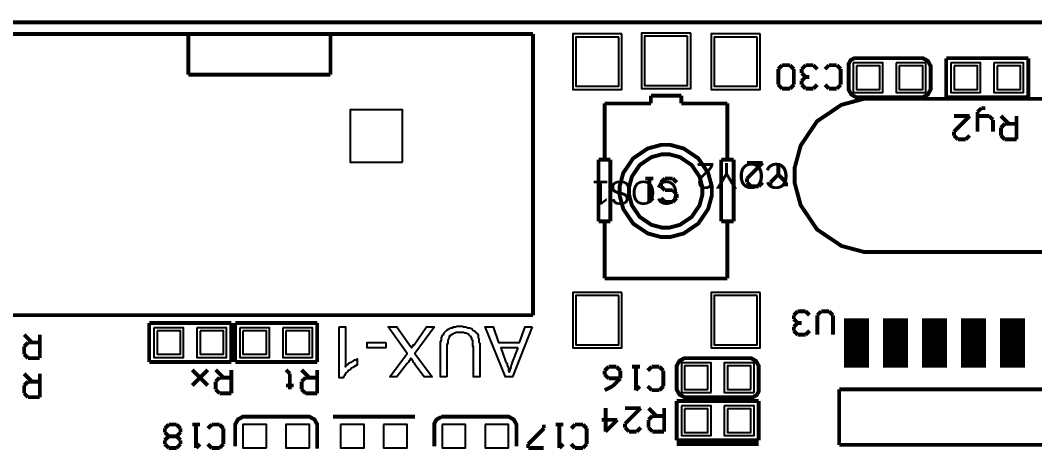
# Model space of a CAD drawing. Extents: x -110 to 1, y -84 to 0.
# Drawn here: x -76.21 to -43.24, y -13.84 to 0.15 of the extents above; entities that cross this region are included whole.
import ezdxf

# ---------------------------------------------------------------- set-up
doc = ezdxf.new("R2010")
doc.units = 0
doc.header["$MEASUREMENT"] = 0

msp = doc.modelspace()

# ---------------------------------------------------------------- linework, layer by layer
at = {"color": 0}
for points, const_width in [([(-0.702, 0.088), (-108.213, 0.088)], 0.127), ([(-73.518, -0.293), (-77.328, -0.293)], 0.127), ([(-63.359, -0.293), (-73.518, -0.293)], 0.127), ([(-70.75, -0.293), (-70.75, -1.613)], 0.127), ([(-66.128, -0.293), (-66.128, -1.613)], 0.127), ([(-59.549, -0.293), (-63.359, -0.293)], 0.127), ([(-59.549, -0.293), (-59.549, -2.324)], 0.127), ([(-51.574, -1.435), (-51.448, -1.308)], 0.127), ([(-51.448, -1.308), (-51.194, -1.308)], 0.127), ([(-51.194, -1.308), (-51.067, -1.435)], 0.127), ([(-50.812, -1.435), (-50.685, -1.308)], 0.127), ([(-50.685, -1.308), (-50.431, -1.308)], 0.127), ([(-50.431, -1.308), (-50.304, -1.435)], 0.127), ([(-49.924, -1.308), (-50.051, -1.435)], 0.127), ([(-49.67, -1.308), (-49.924, -1.308)], 0.127), ([(-49.543, -1.435), (-49.67, -1.308)], 0.127), ([(-49.288, -1.308), (-49.288, -1.268), (-49.221, -1.147), (-49.1, -1.08), (-49.06, -1.08)], 0.127), ([(-49.288, -1.308), (-49.288, -2.045)], 0.127), ([(-46.927, -1.08), (-49.06, -1.08)], 0.127), ([(-46.927, -1.08), (-46.873, -1.08), (-46.711, -1.169), (-46.622, -1.331), (-46.622, -1.385), (-46.622, -1.385), (-46.622, -1.385), (-46.622, -1.385)], 0.127), ([(-46.114, -1.08), (-46.114, -2.349)], 0.127), ([(-43.447, -1.08), (-46.114, -1.08)], 0.127), ([(-43.447, -1.08), (-43.447, -2.349)], 0.127), ([(-66.128, -1.613), (-70.75, -1.613)], 0.127), ([(-51.574, -1.943), (-51.574, -1.435)], 0.127), ([(-51.067, -1.435), (-51.067, -1.943)], 0.127), ([(-50.812, -1.562), (-50.812, -1.435)], 0.127), ([(-50.685, -1.689), (-50.812, -1.562)], 0.127), ([(-50.812, -1.816), (-50.685, -1.689)], 0.127), ([(-50.685, -1.689), (-50.558, -1.689)], 0.127), ([(-50.558, -1.689), (-50.685, -1.689)], 0.127), ([(-49.543, -1.943), (-49.543, -1.435)], 0.127), ([(-46.622, -1.385), (-46.622, -2.045)], 0.127), ([(-51.448, -2.07), (-51.574, -1.943)], 0.127), ([(-51.067, -1.943), (-51.194, -2.07)], 0.127), ([(-50.812, -1.943), (-50.812, -1.816)], 0.127), ([(-50.685, -2.07), (-50.812, -1.943)], 0.127), ([(-50.304, -1.943), (-50.431, -2.07)], 0.127), ([(-50.051, -1.943), (-49.924, -2.07)], 0.127), ([(-49.67, -2.07), (-49.543, -1.943)], 0.127), ([(-59.549, -2.324), (-59.549, -7.4)], 0.127), ([(-55.714, -2.298), (-55.714, -2.552)], 0.127), ([(-54.723, -2.298), (-55.714, -2.298)], 0.127), ([(-54.723, -2.298), (-54.723, -2.552)], 0.127), ([(-51.194, -2.07), (-51.448, -2.07)], 0.127), ([(-50.431, -2.07), (-50.685, -2.07)], 0.127), ([(-49.924, -2.07), (-49.67, -2.07)], 0.127), ([(-48.984, -2.349), (-49.037, -2.349), (-49.199, -2.26), (-49.288, -2.098), (-49.288, -2.045)], 0.127), ([(-46.927, -2.349), (-48.984, -2.349)], 0.127), ([(-46.622, -2.045), (-46.622, -2.098), (-46.711, -2.26), (-46.873, -2.349), (-46.927, -2.349)], 0.127), ([(-43.447, -2.349), (-46.114, -2.349)], 0.127), ([(-57.212, -2.552), (-57.212, -4.38)], 0.127), ([(-55.714, -2.552), (-57.212, -2.552)], 0.127), ([(-53.225, -2.552), (-54.723, -2.552)], 0.127), ([(-53.225, -2.552), (-53.225, -4.38)], 0.127), ([(-48.552, -7.375), (-48.794, -7.375), (-49.52, -7.18), (-50.312, -6.647), (-50.845, -5.856), (-51.041, -5.13), (-51.041, -4.887), (-51.041, -4.646), (-50.845, -3.92), (-50.312, -3.129), (-49.52, -2.596), (-48.794, -2.4), (-48.552, -2.4)], 0.127), ([(-41.06, -2.4), (-48.552, -2.4)], 0.127), ([(-45.859, -2.958), (-45.352, -2.958)], 0.127), ([(-45.352, -2.958), (-45.859, -3.466)], 0.127), ([(-45.098, -2.831), (-44.971, -2.705)], 0.127), ([(-45.098, -2.958), (-45.098, -2.831)], 0.127), ([(-44.717, -2.958), (-45.098, -2.958)], 0.127), ([(-45.098, -2.958), (-45.098, -3.466)], 0.127), ([(-44.971, -2.705), (-44.844, -2.705)], 0.127), ([(-44.59, -3.085), (-44.717, -2.958)], 0.127), ([(-44.082, -3.212), (-44.336, -2.958)], 0.127), ([(-43.828, -2.958), (-43.828, -3.72)], 0.127), ([(-44.59, -3.466), (-44.59, -3.085)], 0.127), ([(-44.336, -3.339), (-44.209, -3.212)], 0.127), ([(-44.336, -3.593), (-44.336, -3.339)], 0.127), ([(-44.209, -3.212), (-43.828, -3.212)], 0.127), ([(-45.859, -3.466), (-45.859, -3.593)], 0.127), ([(-45.859, -3.593), (-45.733, -3.72)], 0.127), ([(-45.479, -3.72), (-45.352, -3.593)], 0.127), ([(-44.209, -3.72), (-44.336, -3.593)], 0.127), ([(-45.733, -3.72), (-45.479, -3.72)], 0.127), ([(-43.828, -3.72), (-44.209, -3.72)], 0.127), ([(-57.212, -4.38), (-57.416, -4.38)], 0.127), ([(-57.416, -4.38), (-57.416, -6.385)], 0.127), ([(-57.035, -4.38), (-57.212, -4.38)], 0.127), ([(-57.035, -4.38), (-57.035, -6.385)], 0.127), ([(-53.225, -4.38), (-53.428, -4.38)], 0.127), ([(-53.428, -4.38), (-53.428, -6.385)], 0.127), ([(-53.022, -4.38), (-53.225, -4.38)], 0.127), ([(-53.022, -4.38), (-53.022, -6.385)], 0.127), ([(-52.59, -4.481), (-52.082, -4.481)], 0.127), ([(-52.082, -4.481), (-52.59, -4.989)], 0.127), ([(-51.574, -4.862), (-51.574, -4.481)], 0.127), ([(-55.638, -4.989), (-55.892, -4.989)], 0.127), ([(-55.892, -4.989), (-55.765, -4.989)], 0.127), ([(-55.765, -4.989), (-55.765, -5.75)], 0.127), ([(-55.384, -5.116), (-55.257, -4.989)], 0.127), ([(-55.257, -4.989), (-55.003, -4.989)], 0.127), ([(-55.003, -4.989), (-54.876, -5.116)], 0.127), ([(-52.59, -4.989), (-52.59, -5.116)], 0.127), ([(-51.574, -4.862), (-51.828, -5.116)], 0.127), ([(-51.321, -5.116), (-51.574, -4.862)], 0.127), ([(-55.384, -5.242), (-55.384, -5.116)], 0.127), ([(-55.257, -5.369), (-55.384, -5.242)], 0.127), ([(-52.59, -5.116), (-52.463, -5.242)], 0.127), ([(-52.463, -5.242), (-52.209, -5.242)], 0.127), ([(-52.209, -5.242), (-52.082, -5.116)], 0.127), ([(-51.828, -5.116), (-51.828, -5.242)], 0.127), ([(-51.321, -5.242), (-51.321, -5.116)], 0.127), ([(-55.765, -5.75), (-55.638, -5.623)], 0.127), ([(-55.384, -5.623), (-55.257, -5.75)], 0.127), ([(-55.003, -5.369), (-55.257, -5.369)], 0.127), ([(-54.876, -5.496), (-55.003, -5.369)], 0.127), ([(-55.003, -5.75), (-54.876, -5.623)], 0.127), ([(-54.876, -5.623), (-54.876, -5.496)], 0.127), ([(-55.257, -5.75), (-55.003, -5.75)], 0.127), ([(-57.212, -6.385), (-57.416, -6.385)], 0.127), ([(-57.035, -6.385), (-57.212, -6.385)], 0.127), ([(-57.212, -6.385), (-57.212, -8.238)], 0.127), ([(-53.225, -6.385), (-53.428, -6.385)], 0.127), ([(-53.022, -6.385), (-53.225, -6.385)], 0.127), ([(-53.225, -6.385), (-53.225, -8.238)], 0.127), ([(-59.549, -7.4), (-59.549, -9.431)], 0.127), ([(-41.06, -7.375), (-48.552, -7.375)], 0.127), ([(-53.225, -8.238), (-57.212, -8.238)], 0.127), ([(-49.034, -9.532), (-49.034, -11.132)], 0.813), ([(-49.034, -9.532), (-49.034, -11.132)], 0.61), ([(-47.765, -9.532), (-47.765, -11.132)], 0.813), ([(-47.765, -9.532), (-47.765, -11.132)], 0.61), ([(-46.495, -9.532), (-46.495, -11.132)], 0.813), ([(-46.495, -9.532), (-46.495, -11.132)], 0.61), ([(-45.225, -9.532), (-45.225, -11.132)], 0.813), ([(-45.225, -9.532), (-45.225, -11.132)], 0.61), ([(-43.955, -9.532), (-43.955, -11.132)], 0.813), ([(-43.955, -9.532), (-43.955, -11.132)], 0.61), ([(-73.518, -9.431), (-77.328, -9.431)], 0.127), ([(-63.359, -9.431), (-73.518, -9.431)], 0.127), ([(-59.549, -9.431), (-63.359, -9.431)], 0.127), ([(-51.067, -9.431), (-50.939, -9.304)], 0.127), ([(-51.067, -9.558), (-51.067, -9.431)], 0.127), ([(-50.939, -9.685), (-51.067, -9.558)], 0.127), ([(-50.939, -9.304), (-50.685, -9.304)], 0.127), ([(-50.685, -9.304), (-50.558, -9.431)], 0.127), ([(-50.177, -9.304), (-50.304, -9.431)], 0.127), ([(-50.304, -9.431), (-50.304, -10.065)], 0.127), ([(-49.924, -9.304), (-50.177, -9.304)], 0.127), ([(-49.797, -9.431), (-49.924, -9.304)], 0.127), ([(-49.797, -10.065), (-49.797, -9.431)], 0.127), ([(-72.02, -9.685), (-72.02, -10.954)], 0.127), ([(-69.353, -9.685), (-72.02, -9.685)], 0.127), ([(-69.353, -9.685), (-69.353, -10.954)], 0.127), ([(-69.226, -9.685), (-69.226, -10.954)], 0.127), ([(-66.56, -9.685), (-69.226, -9.685)], 0.127), ([(-66.56, -9.685), (-66.56, -10.954)], 0.127), ([(-51.067, -9.812), (-50.939, -9.685)], 0.127), ([(-51.067, -9.939), (-51.067, -9.812)], 0.127), ([(-50.939, -10.065), (-51.067, -9.939)], 0.127), ([(-50.939, -9.685), (-50.812, -9.685)], 0.127), ([(-50.812, -9.685), (-50.939, -9.685)], 0.127), ([(-50.558, -9.939), (-50.685, -10.065)], 0.127), ([(-75.83, -10.319), (-76.084, -10.065)], 0.127), ([(-75.576, -10.065), (-75.576, -10.827)], 0.127), ([(-50.685, -10.065), (-50.939, -10.065)], 0.127), ([(-76.084, -10.446), (-75.957, -10.319)], 0.127), ([(-76.084, -10.7), (-76.084, -10.446)], 0.127), ([(-75.957, -10.319), (-75.576, -10.319)], 0.127), ([(-75.957, -10.827), (-76.084, -10.7)], 0.127), ([(-75.576, -10.827), (-75.957, -10.827)], 0.127), ([(-54.876, -11.132), (-54.876, -11.078), (-54.787, -10.916), (-54.625, -10.827), (-54.571, -10.827)], 0.127), ([(-52.514, -10.827), (-54.571, -10.827)], 0.127), ([(-52.514, -10.827), (-52.46, -10.827), (-52.299, -10.916), (-52.209, -11.078), (-52.209, -11.132), (-52.209, -11.132), (-52.209, -11.132), (-52.209, -11.132)], 0.127), ([(-69.353, -10.954), (-72.02, -10.954)], 0.127), ([(-70.115, -11.716), (-70.623, -11.208)], 0.127), ([(-70.623, -11.208), (-70.369, -11.462)], 0.127), ([(-70.623, -11.716), (-70.115, -11.208)], 0.127), ([(-69.607, -11.462), (-69.861, -11.208)], 0.127), ([(-69.353, -11.208), (-69.353, -11.97)], 0.127), ([(-66.56, -10.954), (-69.226, -10.954)], 0.127), ([(-67.448, -11.335), (-67.575, -11.208)], 0.127), ([(-66.813, -11.462), (-67.067, -11.208)], 0.127), ([(-66.56, -11.208), (-66.56, -11.97)], 0.127), ([(-57.086, -11.106), (-57.212, -11.233)], 0.127), ([(-57.212, -11.233), (-57.212, -11.36)], 0.127), ([(-56.832, -11.106), (-57.086, -11.106)], 0.127), ([(-56.705, -11.233), (-56.832, -11.106)], 0.127), ([(-56.705, -11.487), (-56.705, -11.233)], 0.127), ([(-56.07, -11.106), (-56.324, -11.106)], 0.127), ([(-56.324, -11.106), (-56.197, -11.106)], 0.127), ([(-56.197, -11.106), (-56.197, -11.868)], 0.127), ([(-55.689, -11.106), (-55.816, -11.233)], 0.127), ([(-55.435, -11.106), (-55.689, -11.106)], 0.127), ([(-55.308, -11.233), (-55.435, -11.106)], 0.127), ([(-55.308, -11.741), (-55.308, -11.233)], 0.127), ([(-54.876, -11.132), (-54.876, -11.792)], 0.127), ([(-52.209, -11.132), (-52.209, -11.868)], 0.127), ([(-75.83, -11.589), (-76.084, -11.335)], 0.127), ([(-76.084, -11.716), (-75.957, -11.589)], 0.127), ([(-75.957, -11.589), (-75.576, -11.589)], 0.127), ([(-75.576, -11.335), (-75.576, -12.096)], 0.127), ([(-70.369, -11.462), (-70.623, -11.716)], 0.127), ([(-69.861, -11.589), (-69.734, -11.462)], 0.127), ([(-69.861, -11.843), (-69.861, -11.589)], 0.127), ([(-69.734, -11.462), (-69.353, -11.462)], 0.127), ([(-67.448, -11.716), (-67.448, -11.335)], 0.127), ([(-67.067, -11.589), (-66.94, -11.462)], 0.127), ([(-67.067, -11.843), (-67.067, -11.589)], 0.127), ([(-66.94, -11.462), (-66.56, -11.462)], 0.127), ([(-57.212, -11.36), (-57.086, -11.487)], 0.127), ([(-57.086, -11.487), (-56.705, -11.487)], 0.127), ([(-56.959, -11.741), (-56.705, -11.487)], 0.127), ([(-76.084, -11.97), (-76.084, -11.716)], 0.127), ([(-69.734, -11.97), (-69.861, -11.843)], 0.127), ([(-67.321, -11.716), (-67.575, -11.716)], 0.127), ([(-67.575, -11.716), (-67.448, -11.716)], 0.127), ([(-67.448, -11.843), (-67.448, -11.716)], 0.127), ([(-67.448, -11.716), (-67.321, -11.716)], 0.127), ([(-66.94, -11.97), (-67.067, -11.843)], 0.127), ([(-57.212, -11.868), (-56.959, -11.741)], 0.127), ([(-56.197, -11.868), (-56.07, -11.741)], 0.127), ([(-55.816, -11.741), (-55.689, -11.868)], 0.127), ([(-55.689, -11.868), (-55.435, -11.868)], 0.127), ([(-55.435, -11.868), (-55.308, -11.741)], 0.127), ([(-54.571, -12.096), (-54.625, -12.096), (-54.787, -12.007), (-54.876, -11.846), (-54.876, -11.792)], 0.127), ([(-52.209, -11.868), (-52.209, -11.908), (-52.276, -12.029), (-52.397, -12.096), (-52.438, -12.096)], 0.127), ([(-49.593, -11.843), (-49.593, -13.645)], 0.127), ([(-39.586, -11.843), (-49.593, -11.843)], 0.127), ([(-75.957, -12.096), (-76.084, -11.97)], 0.127), ([(-75.576, -12.096), (-75.957, -12.096)], 0.127), ([(-69.353, -11.97), (-69.734, -11.97)], 0.127), ([(-66.56, -11.97), (-66.94, -11.97)], 0.127), ([(-54.876, -12.223), (-54.876, -13.493)], 0.127), ([(-52.209, -12.223), (-54.876, -12.223)], 0.127), ([(-52.438, -12.096), (-54.571, -12.096)], 0.127), ([(-52.209, -12.223), (-52.209, -13.493)], 0.127), ([(-57.187, -12.452), (-57.187, -13.213)], 0.127), ([(-56.552, -12.452), (-56.045, -12.452)], 0.127), ([(-56.045, -12.452), (-56.552, -12.959)], 0.127), ([(-55.536, -12.706), (-55.79, -12.452)], 0.127), ([(-55.282, -12.452), (-55.282, -13.213)], 0.127), ([(-69.226, -13.035), (-69.226, -12.982), (-69.137, -12.82), (-68.975, -12.731), (-68.922, -12.731)], 0.127), ([(-66.864, -12.731), (-68.922, -12.731)], 0.127), ([(-66.864, -12.731), (-66.81, -12.731), (-66.648, -12.82), (-66.56, -12.982), (-66.56, -13.035), (-66.56, -13.035), (-66.56, -13.035), (-66.56, -13.035)], 0.127), ([(-63.385, -12.731), (-66.051, -12.731)], 0.127), ([(-62.749, -12.985), (-62.749, -12.945), (-62.682, -12.823), (-62.561, -12.756), (-62.521, -12.756)], 0.127), ([(-60.387, -12.731), (-62.521, -12.731)], 0.127), ([(-60.387, -12.731), (-60.333, -12.731), (-60.172, -12.82), (-60.083, -12.982), (-60.083, -13.035), (-60.083, -13.035), (-60.083, -13.035), (-60.083, -13.035)], 0.127), ([(-56.806, -12.832), (-57.314, -12.832)], 0.127), ([(-57.187, -13.213), (-56.806, -12.832)], 0.127), ([(-55.79, -12.832), (-55.663, -12.706)], 0.127), ([(-55.79, -13.086), (-55.79, -12.832)], 0.127), ([(-55.663, -12.706), (-55.282, -12.706)], 0.127), ([(-71.512, -13.112), (-71.385, -12.985)], 0.127), ([(-71.512, -13.239), (-71.512, -13.112)], 0.127), ([(-71.385, -13.366), (-71.512, -13.239)], 0.127), ([(-71.385, -12.985), (-71.131, -12.985)], 0.127), ([(-71.131, -12.985), (-71.004, -13.112)], 0.127), ([(-71.004, -13.239), (-71.131, -13.366)], 0.127), ([(-71.004, -13.112), (-71.004, -13.239)], 0.127), ([(-70.369, -12.985), (-70.623, -12.985)], 0.127), ([(-70.623, -12.985), (-70.496, -12.985)], 0.127), ([(-70.496, -12.985), (-70.496, -13.746)], 0.127), ([(-69.988, -12.985), (-70.115, -13.112)], 0.127), ([(-69.734, -12.985), (-69.988, -12.985)], 0.127), ([(-69.607, -13.112), (-69.734, -12.985)], 0.127), ([(-69.607, -13.62), (-69.607, -13.112)], 0.127), ([(-69.226, -13.035), (-69.226, -13.695)], 0.127), ([(-66.56, -13.035), (-66.56, -13.772)], 0.127), ([(-62.749, -12.985), (-62.749, -13.695)], 0.127), ([(-60.083, -13.035), (-60.083, -13.695)], 0.127), ([(-59.702, -13.62), (-59.194, -13.112)], 0.127), ([(-59.194, -13.112), (-59.194, -12.985)], 0.127), ([(-58.559, -12.985), (-58.813, -12.985)], 0.127), ([(-58.813, -12.985), (-58.686, -12.985)], 0.127), ([(-58.686, -12.985), (-58.686, -13.746)], 0.127), ([(-58.178, -12.985), (-58.305, -13.112)], 0.127), ([(-57.924, -12.985), (-58.178, -12.985)], 0.127), ([(-57.797, -13.112), (-57.924, -12.985)], 0.127), ([(-57.797, -13.62), (-57.797, -13.112)], 0.127), ([(-56.552, -12.959), (-56.552, -13.086)], 0.127), ([(-56.552, -13.086), (-56.425, -13.213)], 0.127), ([(-56.425, -13.213), (-56.172, -13.213)], 0.127), ([(-56.172, -13.213), (-56.045, -13.086)], 0.127), ([(-55.663, -13.213), (-55.79, -13.086)], 0.127), ([(-55.282, -13.213), (-55.663, -13.213)], 0.127), ([(-71.512, -13.493), (-71.385, -13.366)], 0.127), ([(-71.512, -13.62), (-71.512, -13.493)], 0.127), ([(-71.131, -13.366), (-71.385, -13.366)], 0.127), ([(-71.131, -13.366), (-71.004, -13.493)], 0.127), ([(-71.004, -13.493), (-71.004, -13.62)], 0.127), ([(-52.209, -13.493), (-54.876, -13.493)], 0.127), ([(-71.385, -13.746), (-71.512, -13.62)], 0.127), ([(-71.131, -13.746), (-71.385, -13.746)], 0.127), ([(-71.004, -13.62), (-71.131, -13.746)], 0.127), ([(-70.496, -13.746), (-70.369, -13.62)], 0.127), ([(-70.115, -13.62), (-69.988, -13.746)], 0.127), ([(-69.988, -13.746), (-69.734, -13.746)], 0.127), ([(-69.734, -13.746), (-69.607, -13.62)], 0.127), ([(-59.702, -13.746), (-59.702, -13.62)], 0.127), ([(-59.194, -13.746), (-59.702, -13.746)], 0.127), ([(-58.686, -13.746), (-58.559, -13.62)], 0.127), ([(-58.305, -13.62), (-58.178, -13.746)], 0.127), ([(-58.178, -13.746), (-57.924, -13.746)], 0.127), ([(-57.924, -13.746), (-57.797, -13.62)], 0.127), ([(-52.209, -13.62), (-54.876, -13.62)], 0.127), ([(-39.586, -13.645), (-49.593, -13.645)], 0.127)]:
    msp.add_lwpolyline(points, dxfattribs=dict(at, const_width=const_width))
for points in [[(-56.654, -0.293), (-58.254, -0.293), (-58.254, -2.095), (-56.654, -2.095), (-56.654, -0.293)], [(-54.419, -0.267), (-56.019, -0.267), (-56.019, -2.07), (-54.419, -2.07), (-54.419, -0.267)], [(-52.159, -0.293), (-53.758, -0.293), (-53.758, -2.095), (-52.159, -2.095), (-52.159, -0.293)], [(-56.756, -0.394), (-58.152, -0.394), (-58.152, -1.993), (-56.756, -1.993), (-56.756, -0.394)], [(-54.521, -0.369), (-55.918, -0.369), (-55.918, -1.968), (-54.521, -1.968), (-54.521, -0.369)], [(-52.26, -0.394), (-53.657, -0.394), (-53.657, -1.993), (-52.26, -1.993), (-52.26, -0.394)], [(-49.136, -1.232), (-49.136, -2.197), (-48.171, -2.197), (-48.171, -1.232), (-49.136, -1.232)], [(-47.739, -1.232), (-47.739, -2.197), (-46.774, -2.197), (-46.774, -1.232), (-47.739, -1.232)], [(-45.961, -1.232), (-45.961, -2.197), (-44.996, -2.197), (-44.996, -1.232), (-45.961, -1.232)], [(-44.565, -1.232), (-44.565, -2.197), (-43.599, -2.197), (-43.599, -1.232), (-44.565, -1.232)], [(-49.034, -1.333), (-49.034, -2.095), (-48.273, -2.095), (-48.273, -1.333), (-49.034, -1.333)], [(-47.638, -1.333), (-47.638, -2.095), (-46.876, -2.095), (-46.876, -1.333), (-47.638, -1.333)], [(-45.859, -1.333), (-45.859, -2.095), (-45.098, -2.095), (-45.098, -1.333), (-45.859, -1.333)], [(-44.463, -1.333), (-44.463, -2.095), (-43.701, -2.095), (-43.701, -1.333), (-44.463, -1.333)], [(-63.791, -4.456), (-63.791, -2.755), (-65.492, -2.755), (-65.492, -4.456), (-63.791, -4.456)], [(-56.654, -8.695), (-58.254, -8.695), (-58.254, -10.497), (-56.654, -10.497), (-56.654, -8.695)], [(-56.756, -8.796), (-58.152, -8.796), (-58.152, -10.396), (-56.756, -10.396), (-56.756, -8.796)], [(-52.159, -8.695), (-53.758, -8.695), (-53.758, -10.497), (-52.159, -10.497), (-52.159, -8.695)], [(-52.26, -8.796), (-53.657, -8.796), (-53.657, -10.396), (-52.26, -10.396), (-52.26, -8.796)], [(-71.867, -9.837), (-71.867, -10.802), (-70.902, -10.802), (-70.902, -9.837), (-71.867, -9.837)], [(-70.471, -9.837), (-70.471, -10.802), (-69.505, -10.802), (-69.505, -9.837), (-70.471, -9.837)], [(-69.074, -9.837), (-69.074, -10.802), (-68.109, -10.802), (-68.109, -9.837), (-69.074, -9.837)], [(-67.677, -9.837), (-67.677, -10.802), (-66.712, -10.802), (-66.712, -9.837), (-67.677, -9.837)], [(-65.848, -9.812), (-65.645, -9.812), (-65.645, -11.106), (-65.645, -11.081), (-65.645, -11.081), (-65.62, -11.081), (-65.594, -11.056), (-65.569, -11.031), (-65.543, -11.005), (-65.518, -10.979), (-65.467, -10.954), (-65.467, -10.954), (-65.467, -10.954), (-65.442, -10.954), (-65.416, -10.929), (-65.391, -10.929), (-65.365, -10.904), (-65.34, -10.878), (-65.29, -10.878), (-65.264, -10.852), (-65.264, -11.056), (-65.264, -11.056), (-65.264, -11.056), (-65.264, -11.056), (-65.29, -11.056), (-65.29, -11.081), (-65.315, -11.081), (-65.365, -11.106), (-65.391, -11.132), (-65.442, -11.157), (-65.492, -11.208), (-65.543, -11.233), (-65.543, -11.233), (-65.543, -11.233), (-65.569, -11.258), (-65.594, -11.284), (-65.62, -11.31), (-65.645, -11.335), (-65.67, -11.386), (-65.696, -11.411), (-65.721, -11.462), (-65.848, -11.462), (-65.848, -9.812)], [(-62.749, -9.812), (-63.385, -10.675), (-62.826, -11.437), (-63.08, -11.437), (-63.385, -11.031), (-63.385, -11.031), (-63.385, -11.031), (-63.385, -11.005), (-63.41, -10.979), (-63.435, -10.954), (-63.435, -10.929), (-63.461, -10.904), (-63.486, -10.852), (-63.512, -10.827), (-63.512, -10.827), (-63.512, -10.852), (-63.537, -10.852), (-63.537, -10.878), (-63.562, -10.904), (-63.588, -10.954), (-63.613, -10.979), (-63.639, -11.005), (-63.969, -11.437), (-64.197, -11.437), (-63.639, -10.675), (-64.248, -9.812), (-63.969, -9.812), (-63.562, -10.396), (-63.562, -10.396), (-63.562, -10.396), (-63.562, -10.421), (-63.537, -10.421), (-63.512, -10.472), (-63.486, -10.497), (-63.486, -10.497), (-63.486, -10.497), (-63.486, -10.472), (-63.461, -10.446), (-63.435, -10.421), (-63.435, -10.396), (-63.41, -10.396), (-63.003, -9.812), (-62.749, -9.812)], [(-62.343, -11.437), (-62.547, -11.437), (-62.547, -10.497), (-62.547, -10.497), (-62.547, -10.497), (-62.547, -10.497), (-62.547, -10.472), (-62.547, -10.446), (-62.547, -10.421), (-62.547, -10.396), (-62.547, -10.37), (-62.547, -10.294), (-62.521, -10.244), (-62.521, -10.167), (-62.496, -10.117), (-62.496, -10.117), (-62.496, -10.117), (-62.496, -10.091), (-62.496, -10.091), (-62.47, -10.065), (-62.445, -10.04), (-62.42, -9.99), (-62.394, -9.964), (-62.343, -9.913), (-62.292, -9.888), (-62.292, -9.888), (-62.292, -9.888), (-62.292, -9.888), (-62.267, -9.863), (-62.267, -9.863), (-62.242, -9.863), (-62.216, -9.837), (-62.191, -9.837), (-62.165, -9.837), (-62.14, -9.812), (-62.115, -9.812), (-62.064, -9.812), (-62.013, -9.786), (-61.911, -9.786), (-61.911, -9.786), (-61.911, -9.786), (-61.886, -9.786), (-61.886, -9.786), (-61.861, -9.786), (-61.836, -9.786), (-61.81, -9.812), (-61.784, -9.812), (-61.734, -9.812), (-61.657, -9.837), (-61.607, -9.837), (-61.53, -9.863), (-61.53, -9.863), (-61.53, -9.888), (-61.53, -9.888), (-61.53, -9.888), (-61.505, -9.913), (-61.454, -9.939), (-61.429, -9.964), (-61.403, -9.99), (-61.352, -10.04), (-61.327, -10.091), (-61.327, -10.091), (-61.327, -10.117), (-61.327, -10.117), (-61.327, -10.117), (-61.327, -10.142), (-61.327, -10.167), (-61.302, -10.192), (-61.302, -10.218), (-61.302, -10.244), (-61.302, -10.269), (-61.302, -10.294), (-61.277, -10.345), (-61.277, -10.37), (-61.277, -10.421), (-61.277, -10.472), (-61.277, -10.497), (-61.277, -11.437), (-61.48, -11.437), (-61.48, -10.497), (-61.48, -10.497), (-61.48, -10.497), (-61.48, -10.497), (-61.48, -10.472), (-61.48, -10.446), (-61.505, -10.446), (-61.505, -10.396), (-61.505, -10.345), (-61.505, -10.294), (-61.505, -10.244), (-61.53, -10.218), (-61.53, -10.192), (-61.53, -10.192), (-61.53, -10.167), (-61.556, -10.167), (-61.556, -10.142), (-61.581, -10.117), (-61.607, -10.091), (-61.632, -10.065), (-61.657, -10.04), (-61.657, -10.04), (-61.683, -10.04), (-61.708, -10.015), (-61.734, -10.015), (-61.759, -10.015), (-61.81, -9.99), (-61.836, -9.99), (-61.886, -9.99), (-61.911, -9.99), (-61.911, -9.99), (-61.911, -9.99), (-61.937, -9.99), (-61.962, -9.99), (-61.988, -9.99), (-62.038, -9.99), (-62.089, -10.015), (-62.14, -10.04), (-62.191, -10.065), (-62.216, -10.065), (-62.242, -10.091), (-62.242, -10.091), (-62.242, -10.091), (-62.242, -10.117), (-62.242, -10.117), (-62.267, -10.117), (-62.267, -10.142), (-62.267, -10.167), (-62.292, -10.192), (-62.292, -10.218), (-62.318, -10.244), (-62.318, -10.269), (-62.318, -10.319), (-62.318, -10.345), (-62.343, -10.396), (-62.343, -10.446), (-62.343, -10.497), (-62.343, -11.437)], [(-59.574, -9.812), (-60.21, -11.437), (-60.438, -11.437), (-61.098, -9.812), (-60.845, -9.812), (-60.667, -10.319), (-59.981, -10.319), (-59.803, -9.812), (-59.574, -9.812)], [(-71.766, -9.939), (-71.766, -10.7), (-71.004, -10.7), (-71.004, -9.939), (-71.766, -9.939)], [(-70.369, -9.939), (-70.369, -10.7), (-69.607, -10.7), (-69.607, -9.939), (-70.369, -9.939)], [(-68.972, -9.939), (-68.972, -10.7), (-68.21, -10.7), (-68.21, -9.939), (-68.972, -9.939)], [(-67.575, -9.939), (-67.575, -10.7), (-66.813, -10.7), (-66.813, -9.939), (-67.575, -9.939)], [(-64.325, -10.319), (-64.325, -10.497), (-64.934, -10.497), (-64.934, -10.319), (-64.325, -10.319)], [(-60.032, -10.497), (-60.591, -10.497), (-60.438, -10.929), (-60.438, -10.929), (-60.413, -10.954), (-60.413, -10.954), (-60.413, -10.979), (-60.413, -10.979), (-60.387, -11.005), (-60.387, -11.056), (-60.362, -11.106), (-60.337, -11.157), (-60.337, -11.233), (-60.311, -11.284), (-60.311, -11.284), (-60.311, -11.284), (-60.311, -11.258), (-60.311, -11.258), (-60.311, -11.233), (-60.286, -11.233), (-60.286, -11.183), (-60.26, -11.132), (-60.26, -11.081), (-60.235, -11.031), (-60.21, -10.954), (-60.032, -10.497)], [(-53.758, -11.944), (-53.758, -10.979), (-54.723, -10.979), (-54.723, -11.944), (-53.758, -11.944)], [(-53.86, -11.843), (-53.86, -11.081), (-54.622, -11.081), (-54.622, -11.843), (-53.86, -11.843)], [(-52.361, -11.944), (-52.361, -10.979), (-53.327, -10.979), (-53.327, -11.944), (-52.361, -11.944)], [(-52.463, -11.843), (-52.463, -11.081), (-53.225, -11.081), (-53.225, -11.843), (-52.463, -11.843)], [(-54.723, -12.376), (-54.723, -13.34), (-53.758, -13.34), (-53.758, -12.376), (-54.723, -12.376)], [(-54.622, -12.477), (-54.622, -13.239), (-53.86, -13.239), (-53.86, -12.477), (-54.622, -12.477)], [(-53.327, -12.376), (-53.327, -13.34), (-52.361, -13.34), (-52.361, -12.376), (-53.327, -12.376)], [(-53.225, -12.477), (-53.225, -13.239), (-52.463, -13.239), (-52.463, -12.477), (-53.225, -12.477)], [(-68.21, -13.746), (-68.21, -12.985), (-68.972, -12.985), (-68.972, -13.746), (-68.21, -13.746)], [(-66.813, -13.746), (-66.813, -12.985), (-67.575, -12.985), (-67.575, -13.746), (-66.813, -13.746)], [(-65.797, -12.985), (-65.797, -13.746), (-65.036, -13.746), (-65.036, -12.985), (-65.797, -12.985)], [(-64.4, -12.985), (-64.4, -13.746), (-63.639, -13.746), (-63.639, -12.985), (-64.4, -12.985)], [(-62.496, -12.985), (-62.496, -13.746), (-61.734, -13.746), (-61.734, -12.985), (-62.496, -12.985)], [(-61.098, -12.985), (-61.098, -13.746), (-60.337, -13.746), (-60.337, -12.985), (-61.098, -12.985)]]:
    msp.add_lwpolyline(points, close=True, dxfattribs=at)
for points, const_width in [([(-50.812, -1.816), (-50.812, -1.816)], 0.127), ([(-50.812, -1.816), (-50.812, -1.816)], 0.127), ([(-50.812, -1.816), (-50.812, -1.816)], 0.127), ([(-72.249, -3.593), (-72.249, -3.593)], 1.702), ([(-69.709, -3.593), (-69.709, -3.593)], 1.702), ([(-67.169, -3.593), (-67.169, -3.593)], 1.702), ([(-56.73, -5.395), (-56.73, -5.541), (-56.612, -5.978), (-56.291, -6.454), (-55.815, -6.775), (-55.377, -6.893), (-55.232, -6.893), (-55.086, -6.893), (-54.648, -6.775), (-54.172, -6.454), (-53.851, -5.978), (-53.733, -5.541), (-53.733, -5.395), (-53.733, -5.25), (-53.851, -4.812), (-54.172, -4.336), (-54.648, -4.015), (-55.086, -3.897), (-55.232, -3.897), (-55.377, -3.897), (-55.815, -4.015), (-56.291, -4.336), (-56.612, -4.812), (-56.73, -5.25), (-56.73, -5.395)], 0.127), ([(-56.425, -5.395), (-56.425, -5.512), (-56.331, -5.86), (-56.076, -6.239), (-55.696, -6.495), (-55.348, -6.588), (-55.232, -6.588), (-55.116, -6.588), (-54.767, -6.495), (-54.388, -6.239), (-54.131, -5.86), (-54.038, -5.512), (-54.038, -5.395), (-54.038, -5.28), (-54.131, -4.931), (-54.388, -4.552), (-54.767, -4.296), (-55.116, -4.202), (-55.232, -4.202), (-55.348, -4.202), (-55.696, -4.296), (-56.076, -4.552), (-56.331, -4.931), (-56.425, -5.28), (-56.425, -5.395)], 0.127), ([(-47.308, -4.887), (-47.308, -4.887)], 1.499), ([(-72.249, -6.131), (-72.249, -6.131)], 1.702), ([(-69.709, -6.131), (-69.709, -6.131)], 1.702), ([(-67.169, -6.131), (-67.169, -6.131)], 1.702), ([(-64.629, -6.131), (-64.629, -6.131)], 1.702), ([(-55.765, -5.75), (-55.765, -5.75)], 0.127), ([(-51.067, -9.812), (-51.067, -9.812)], 0.127), ([(-51.067, -9.812), (-51.067, -9.812)], 0.127), ([(-51.067, -9.812), (-51.067, -9.812)], 0.127), ([(-56.197, -11.868), (-56.197, -11.868)], 0.127), ([(-70.496, -13.746), (-70.496, -13.746)], 0.127), ([(-58.686, -13.746), (-58.686, -13.746)], 0.127)]:
    msp.add_lwpolyline(points, close=True, dxfattribs=dict(at, const_width=const_width))

# ---------------------------------------------------------------- texts
for s, height, p in [('COY2', 0.8328, (-51.213, -4.49)), ('COS1', 0.7729, (-54.808, -5.065))]:
    msp.add_text(s, height=height, rotation=180, dxfattribs=at).set_placement(p)

doc.saveas('drawing.dxf')
